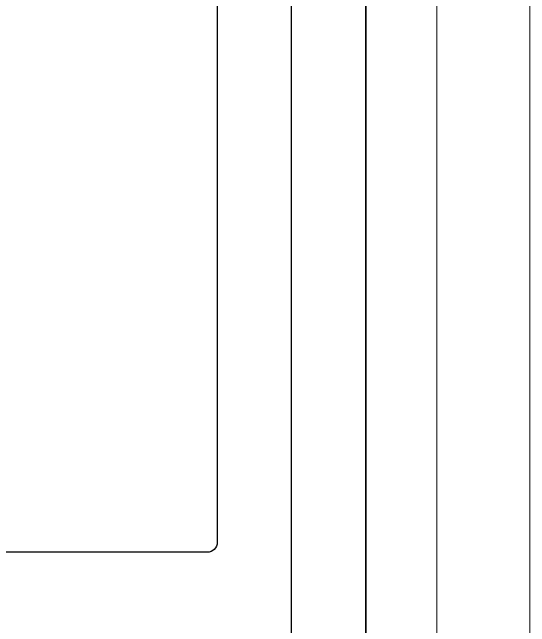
# Model space of a CAD drawing. Header units: millimetres. Extents: x 1573 to 2177, y 1587 to 1932.
# Drawn here: x 1906.3681 to 1906.5771, y 1906.2746 to 1906.5227 of the extents above; entities that cross this region are included whole.
import ezdxf

# ---------------------------------------------------------------- set-up
doc = ezdxf.new("R2010")
doc.units = ezdxf.units.MM
doc.header["$LTSCALE"] = 0.03
doc.layers.add('-HIDRO', color=8, linetype='Continuous')
doc.layers.add('TigreCad', color=2, linetype='Continuous', lineweight=13)

msp = doc.modelspace()

# ---------------------------------------------------------------- linework, layer by layer
at = {"layer": '-HIDRO'}
for p, q in [((1906.51089, 1896.4573), (1906.51089, 1907.5453)), ((1906.51089, 1907.3803), (1906.51089, 1906.2508)), ((1906.48089, 1906.2508), (1906.48089, 1907.1553))]:
    msp.add_line(p, q, dxfattribs=at)
msp.add_lwpolyline([(1906.45089, 1906.3087, -0.414232), (1906.44683, 1906.30464), (1906.25221, 1906.30464, -0.414213), (1906.16028, 1906.39656), (1906.16028, 1906.77852, -0.414213), (1906.25221, 1906.87044), (1906.44683, 1906.87044, -0.414195), (1906.45089, 1906.86638)], format="xyb", close=True, dxfattribs=at)
at = {"layer": 'TigreCad', "ltscale": 100}
for p, q in [((1906.53964, 1907.01253), (1906.53964, 1904.19027)), ((1906.57714, 1907.01253), (1906.57714, 1904.19027))]:
    msp.add_line(p, q, dxfattribs=at)

doc.saveas('drawing.dxf')
